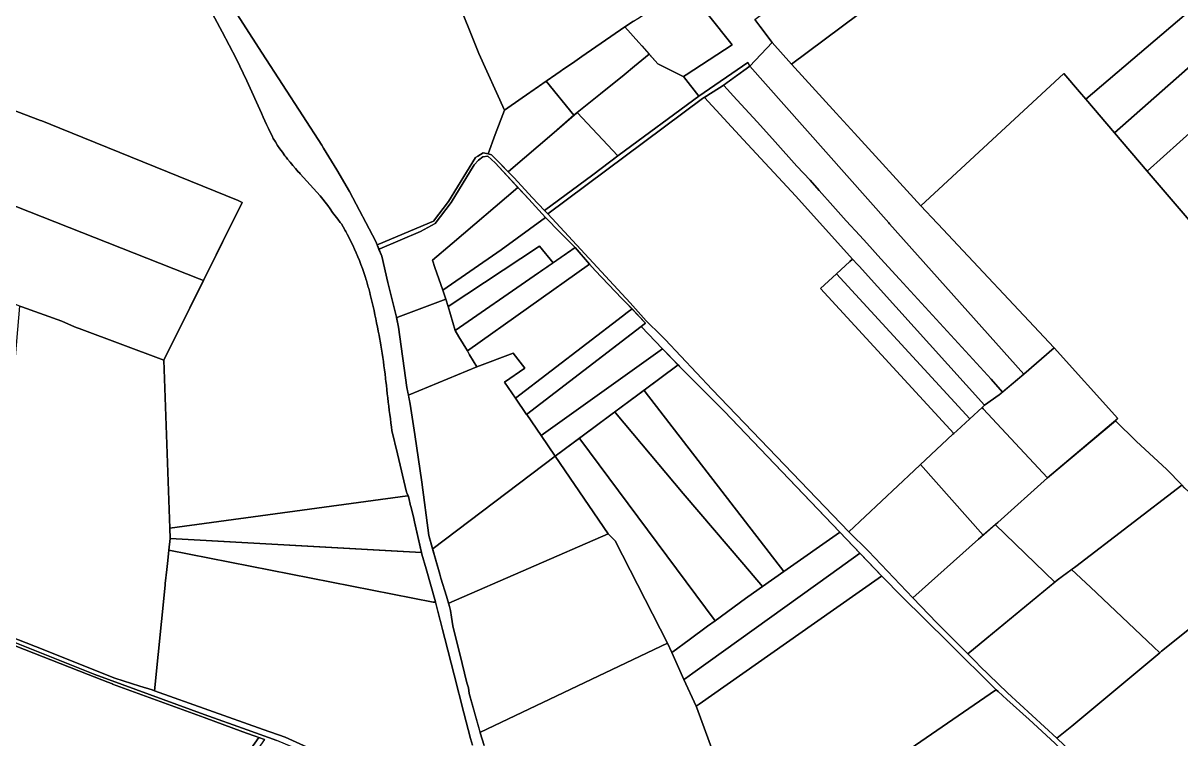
# Model space of a CAD drawing. Header units: metres. Extents: x 3 to 1005126, y 39 to 4383651.
# Drawn here: x 491045 to 491876, y 4368508 to 4369021 of the extents above; entities that cross this region are included whole.
import ezdxf

# ---------------------------------------------------------------- set-up
doc = ezdxf.new("R2010")
doc.units = ezdxf.units.M
doc.header["$MEASUREMENT"] = 0
doc.layers.add('TM_Llucmajor', color=7, linetype='Continuous')

msp = doc.modelspace()

# ---------------------------------------------------------------- linework, layer by layer
at = {"layer": 'TM_Llucmajor', "linetype": 'Continuous', "flags": 128}
for points in [[(491340.04, 4369079.14), (491371.75, 4369000.5), (491372.23, 4368999.3), (491390.56, 4368958.55), (491383.99, 4368941.1), (491378.8, 4368927.33), (491375.39, 4368928.08), (491371.43, 4368925.69), (491369.74, 4368924.67), (491350.34, 4368893.08), (491339.71, 4368879.04), (491300.42, 4368862.47), (491299.32, 4368861.99), (491299.32, 4368861.99), (491298.36, 4368864.38), (491279.5, 4368900.21), (491270.46, 4368915.92), (491260.89, 4368931.36), (491259.61, 4368933.5), (491245.91, 4368954.49), (491231.31, 4368977.06), (491216.88, 4368999.52), (491203.03, 4369020.94), (491189.7, 4369041.73)], [(491482.98, 4369022.28), (491476.76, 4369018.24), (491446.01, 4368997.01), (491439.33, 4368992.39), (491433.19, 4368988.15), (491430.42, 4368986.24), (491403.27, 4368967.49), (491390.56, 4368958.55), (491372.23, 4368999.3), (491371.75, 4369000.5), (491340.04, 4369079.14)], [(491933.97, 4369074.4), (491807.28, 4368966.5), (491802.8, 4368971.74), (491791.52, 4368984.96), (491689.09, 4368889.98), (491641.48, 4368942.14), (491628.37, 4368956.5), (491596.28, 4368991.66), (491656.28, 4369036.22)], [(491570.08, 4369023.65), (491573.64, 4369018.88), (491582.44, 4369007.09), (491566.52, 4368990.07), (491564.99, 4368992.87), (491529.98, 4368968.68), (491518.99, 4368982.7), (491520.89, 4368983.94), (491553.9, 4369005.47), (491520.86, 4369046.91)], [(491189.7, 4369041.73), (491203.03, 4369020.94), (491216.88, 4368999.52), (491231.31, 4368977.06), (491245.91, 4368954.49), (491259.61, 4368933.5), (491260.89, 4368931.36), (491270.46, 4368915.92), (491279.5, 4368900.21), (491298.36, 4368864.38), (491302.54, 4368853.98), (491306.88, 4368835.14), (491313.11, 4368810.3), (491314.47, 4368803.14), (491320.47, 4368759.75), (491322.99, 4368747.79), (491326.24, 4368726.18), (491331.22, 4368692.03), (491336.27, 4368653.64), (491344.22, 4368626.13), (491345.01, 4368623.23), (491348.89, 4368610.26), (491351.15, 4368602.79), (491351.89, 4368599.92), (491352.48, 4368595.13), (491353.52, 4368589.1), (491360.28, 4368562.02), (491363.68, 4368548.28), (491364.66, 4368544.62), (491365.34, 4368540.43), (491373.25, 4368512.41), (491376.08, 4368503.17)], [(491177.59, 4369034.25), (491188.25, 4369014.78), (491198.17, 4368995.67), (491205.88, 4368979.59), (491216.28, 4368956.4), (491217.51, 4368953.66), (491218.76, 4368950.93), (491220.02, 4368948.21), (491221.29, 4368945.5), (491222.58, 4368942.79), (491223.88, 4368940.08), (491224.69, 4368938.4), (491226.27, 4368935.84), (491227.89, 4368933.32), (491229.57, 4368930.83), (491231.3, 4368928.38), (491233.08, 4368925.97), (491233.99, 4368924.79), (491234.91, 4368923.59), (491236.79, 4368921.26), (491238.72, 4368918.96), (491240.7, 4368916.7), (491242.72, 4368914.49), (491243.55, 4368913.6), (491244.12, 4368912.99), (491258.35, 4368897.08), (491263.95, 4368890.31), (491265.62, 4368887.81), (491267.35, 4368885.36), (491269.14, 4368882.95), (491270.98, 4368880.58), (491271.02, 4368880.53), (491272.85, 4368878.15), (491273.61, 4368877.1), (491274.81, 4368875.06), (491276.29, 4368872.45), (491276.72, 4368871.66), (491277.73, 4368869.81), (491279.12, 4368867.16), (491280.47, 4368864.48), (491281.78, 4368861.78), (491283.05, 4368859.06), (491284.27, 4368856.32), (491285.44, 4368853.56), (491286.57, 4368850.78), (491287.66, 4368847.98), (491288.7, 4368845.17), (491289.69, 4368842.34), (491290.64, 4368839.49), (491291.42, 4368837.01), (491291.54, 4368836.63), (491292.4, 4368833.75), (491292.94, 4368831.81), (491293.2, 4368830.86), (491293.97, 4368827.96), (491294.31, 4368826.59), (491295.02, 4368823.67), (491295.71, 4368820.75), (491296.38, 4368817.83), (491297.04, 4368814.9), (491297.68, 4368811.97), (491298.3, 4368809.04), (491298.91, 4368806.1), (491299.5, 4368803.16), (491299.74, 4368801.89), (491300.07, 4368800.21), (491300.62, 4368797.26), (491301.16, 4368794.31), (491301.36, 4368793.2), (491301.87, 4368790.24), (491302.36, 4368787.28), (491302.84, 4368784.32), (491303.29, 4368781.35), (491303.73, 4368778.39), (491304.15, 4368775.42), (491304.54, 4368772.44), (491304.92, 4368769.47), (491305.28, 4368766.49), (491305.36, 4368765.78), (491305.53, 4368764.26), (491305.87, 4368761.28), (491306.21, 4368758.3), (491306.56, 4368755.32), (491306.91, 4368752.34), (491307.27, 4368749.36), (491307.64, 4368746.38), (491308, 4368743.41), (491308.38, 4368740.43), (491308.76, 4368737.46), (491309.15, 4368734.48), (491309.54, 4368731.51), (491309.87, 4368729.06), (491313.84, 4368712.37), (491320.35, 4368684.93), (491320.61, 4368684.29), (491320.61, 4368684.29), (491321.42, 4368682.31), (491321.14, 4368682.29), (491150.57, 4368659.13), (491146.39, 4368779.33), (491202.5, 4368892.53), (491199.66, 4368893.76), (491071.8, 4368945.59), (491058.73, 4368950.89), (491057.8, 4368951.28), (490952.76, 4368991.11)], [(491367.71, 4368503.46), (491366.29, 4368508.24), (491361.44, 4368526.64), (491354.46, 4368553.82), (491347.7, 4368580.02), (491341.03, 4368606.1), (491334.46, 4368629.98), (491331.33, 4368640.47), (491326.16, 4368663.64), (491325.59, 4368665.87), (491323.31, 4368674.74), (491323.25, 4368674.95), (491322.1, 4368680.65), (491320.61, 4368684.29), (491320.35, 4368684.93), (491313.84, 4368712.37), (491309.87, 4368729.06), (491309.54, 4368731.51), (491309.15, 4368734.48), (491308.76, 4368737.46), (491308.38, 4368740.43), (491308, 4368743.41), (491307.64, 4368746.38), (491307.27, 4368749.36), (491306.91, 4368752.34), (491306.56, 4368755.32), (491306.21, 4368758.3), (491305.87, 4368761.28), (491305.53, 4368764.26), (491305.36, 4368765.78), (491305.28, 4368766.49), (491304.92, 4368769.47), (491304.54, 4368772.44), (491304.15, 4368775.42), (491303.73, 4368778.39), (491303.29, 4368781.35), (491302.84, 4368784.32), (491302.36, 4368787.28), (491301.87, 4368790.24), (491301.36, 4368793.2), (491301.16, 4368794.31), (491300.62, 4368797.26), (491300.07, 4368800.21), (491299.74, 4368801.89), (491299.5, 4368803.16), (491298.91, 4368806.1), (491298.3, 4368809.04), (491297.68, 4368811.97), (491297.04, 4368814.9), (491296.38, 4368817.83), (491295.71, 4368820.75), (491295.02, 4368823.67), (491294.31, 4368826.59), (491293.97, 4368827.96), (491293.2, 4368830.86), (491292.94, 4368831.81), (491292.4, 4368833.75), (491291.54, 4368836.63), (491291.42, 4368837.01), (491290.64, 4368839.49), (491289.69, 4368842.34), (491288.7, 4368845.17), (491287.66, 4368847.98), (491286.57, 4368850.78), (491285.44, 4368853.56), (491284.27, 4368856.32), (491283.05, 4368859.06), (491281.78, 4368861.78), (491280.47, 4368864.48), (491279.12, 4368867.16), (491277.73, 4368869.81), (491276.72, 4368871.66), (491276.29, 4368872.45), (491274.81, 4368875.06), (491273.61, 4368877.1), (491272.85, 4368878.15), (491271.02, 4368880.53), (491270.98, 4368880.58), (491269.14, 4368882.95), (491267.35, 4368885.36), (491265.62, 4368887.81), (491263.95, 4368890.31), (491258.35, 4368897.08), (491244.12, 4368912.99), (491243.55, 4368913.6), (491242.72, 4368914.49), (491240.7, 4368916.7), (491238.72, 4368918.96), (491236.79, 4368921.26), (491234.91, 4368923.59), (491233.99, 4368924.79), (491233.08, 4368925.97), (491231.3, 4368928.38), (491229.57, 4368930.83), (491227.89, 4368933.32), (491226.27, 4368935.84), (491224.69, 4368938.4), (491223.88, 4368940.08), (491222.58, 4368942.79), (491221.29, 4368945.5), (491220.02, 4368948.21), (491218.76, 4368950.93), (491217.51, 4368953.66), (491216.28, 4368956.4), (491205.88, 4368979.59), (491198.17, 4368995.67), (491188.25, 4369014.78), (491177.59, 4369034.25)], [(491875.9, 4368690.21), (491865.45, 4368701.1), (491865.45, 4368701.1), (491843.47, 4368721.38), (491828.56, 4368736.02), (491830.45, 4368737.61), (491784.66, 4368788.18), (491701.24, 4368877.04), (491700.82, 4368877.49), (491689.09, 4368889.98), (491791.52, 4368984.96), (491802.8, 4368971.74), (491807.28, 4368966.5), (491827.97, 4368942.28), (491851.32, 4368914.95), (491887.18, 4368872.95)], [(491785.13, 4368504.93), (491766.68, 4368521.85), (491750.87, 4368536.33), (491744.5, 4368541.92), (491743.16, 4368543.24), (491708.99, 4368577.01), (491675.5, 4368610.09), (491661.58, 4368624.19), (491548.17, 4368742.81), (491516.14, 4368774.96), (491503.96, 4368787.62), (491488.61, 4368803.58), (491491.69, 4368805.95), (491491.04, 4368806.67), (491477.89, 4368820.59), (491474.82, 4368823.53), (491455.55, 4368843.61), (491451.59, 4368848.14), (491441.17, 4368860.09), (491430.48, 4368870.95), (491420.04, 4368881.62), (491408.01, 4368894.72), (491383.88, 4368920.85), (491378.52, 4368925.51), (491375.01, 4368925.13), (491371.95, 4368922.77), (491368.82, 4368919.51), (491352.42, 4368892.46), (491340.86, 4368877.38), (491330.25, 4368871.69), (491301.25, 4368859.13), (491300.59, 4368858.84), (491299.32, 4368861.99), (491300.42, 4368862.47), (491300.42, 4368862.47), (491339.71, 4368879.04), (491350.34, 4368893.08), (491369.74, 4368924.67), (491371.43, 4368925.69), (491375.39, 4368928.08), (491378.8, 4368927.33), (491381.2, 4368926.47), (491383.88, 4368923.98), (491397.61, 4368910.07), (491410.44, 4368896.09), (491419.37, 4368886.64), (491421.54, 4368884.34), (491480.61, 4368820.62), (491492.12, 4368807.63), (491502.94, 4368797.15), (491505.67, 4368794.31), (491539.36, 4368758.36), (491637.52, 4368656.36), (491651.53, 4368642.45), (491683.43, 4368609.19), (491700.57, 4368591.26), (491722.37, 4368569.33), (491723.45, 4368568.25), (491729, 4368562.67), (491731.22, 4368560.44), (491751.12, 4368541), (491786.68, 4368508.54), (491791.92, 4368503.5)], [(491254.26, 4368499.63), (491233.22, 4368509.3), (491217.59, 4368514.74), (491139.64, 4368542.5), (491147.23, 4368618.26), (491147.34, 4368619.25), (491148.46, 4368629.38), (491149.17, 4368635.76), (491150, 4368643.29), (491339.53, 4368606.09), (491340.4, 4368605.92), (491340.4, 4368605.92), (491341.11, 4368605.78), (491347.7, 4368580.02), (491354.46, 4368553.82), (491361.44, 4368526.64), (491366.29, 4368508.24), (491367.71, 4368503.46)], [(491022.92, 4368586.5), (491054.32, 4368574.23), (491111.1, 4368551.59), (491129.17, 4368545.83), (491137.95, 4368543.03), (491139.64, 4368542.5), (491217.59, 4368514.74), (491233.22, 4368509.3), (491254.26, 4368499.63), (491342.52, 4368455.55), (491390.08, 4368434.8), (491393.4, 4368433.45), (491395.01, 4368431.27), (491396.78, 4368429.03), (491396.78, 4368429.03), (491342.38, 4368451.93), (491305.41, 4368470.11), (491251.72, 4368496.65), (491227.33, 4368506.77), (491206.08, 4368514.52), (491175.17, 4368525.56), (491096.82, 4368554.15), (490980.74, 4368600.46)], [(490980.74, 4368600.46), (491096.82, 4368554.15), (491175.17, 4368525.56), (491206.08, 4368514.52), (491227.33, 4368506.77)], [(491033.12, 4368577.27), (491092.11, 4368554.18), (491106.28, 4368548.62), (491109.4, 4368547.4), (491109.6, 4368547.31), (491175.21, 4368523.24), (491202.98, 4368513.12), (491210.4, 4368510.42), (491211.78, 4368509.91), (491214.54, 4368508.89), (491189.03, 4368473.12), (491146.88, 4368413.94), (491131.89, 4368395.39), (491125.68, 4368387.7), (491125, 4368386.93), (491107.43, 4368366.78), (491088.73, 4368347.45), (491045.98, 4368300.15), (491044.9, 4368298.96)], [(491218.6, 4368507.51), (491214.54, 4368508.89), (491211.78, 4368509.91), (491210.4, 4368510.42), (491202.98, 4368513.12), (491175.21, 4368523.24), (491109.6, 4368547.31), (491109.4, 4368547.4), (491106.28, 4368548.62), (491092.11, 4368554.18), (491033.12, 4368577.27)], [(491376.08, 4368503.17), (491373.25, 4368512.41), (491373.17, 4368512.71), (491373.49, 4368512.85), (491507.43, 4368576.59), (491510.52, 4368569.8), (491519.25, 4368550.59), (491528.01, 4368531.33), (491528.47, 4368530.32), (491542.66, 4368491.88)], [(491044.9, 4368298.96), (491045.98, 4368300.15), (491088.73, 4368347.45), (491107.43, 4368366.78), (491125, 4368386.93), (491125.68, 4368387.7), (491131.89, 4368395.39), (491146.88, 4368413.94), (491189.03, 4368473.12), (491214.54, 4368508.89), (491218.6, 4368507.51), (491191.2, 4368469.1), (491165.21, 4368431.82), (491149.6, 4368409.46), (491135.96, 4368393.14), (491110.25, 4368364.16), (491072.96, 4368324.71), (491043.99, 4368291.56)]]:
    msp.add_lwpolyline(points, dxfattribs=at)
for points in [[(491573.64, 4369018.88), (491570.08, 4369023.65), (491633.51, 4369071.14), (491656.28, 4369036.22), (491596.28, 4368991.66), (491582.44, 4369007.09), (491573.64, 4369018.88)], [(491827.97, 4368942.28), (491807.28, 4368966.5), (491933.97, 4369074.4), (491944.51, 4369045.33), (491827.97, 4368942.28)], [(491486.87, 4369007.04), (491476.76, 4369018.24), (491482.98, 4369022.28), (491486.15, 4369024.34), (491520.86, 4369046.91), (491553.9, 4369005.47), (491520.89, 4368983.94), (491518.99, 4368982.7), (491518.3, 4368983.03), (491500.5, 4368991.91), (491489.03, 4369004.63), (491486.87, 4369007.04)], [(491851.32, 4368914.95), (491827.97, 4368942.28), (491944.51, 4369045.33), (491957.26, 4369010.13), (491933.25, 4368988.57), (491851.32, 4368914.95)], [(491440.39, 4368954.91), (491420.4, 4368979.33), (491430.42, 4368986.24), (491433.19, 4368988.15), (491439.33, 4368992.39), (491446.01, 4368997.01), (491476.76, 4369018.24), (491486.87, 4369007.04), (491489.03, 4369004.63), (491494.41, 4368998.68), (491483.82, 4368990.12), (491476.27, 4368984.02), (491442.56, 4368956.78), (491440.39, 4368954.91)], [(491566.52, 4368990.07), (491582.44, 4369007.09), (491596.28, 4368991.66), (491628.37, 4368956.5), (491641.48, 4368942.14), (491689.09, 4368889.98), (491700.82, 4368877.49), (491701.24, 4368877.04), (491784.66, 4368788.18), (491762.96, 4368769.33), (491666.73, 4368877.19), (491666.21, 4368877.78), (491590.88, 4368962.63), (491566.52, 4368990.07)], [(491887.18, 4368872.95), (491851.32, 4368914.95), (491933.25, 4368988.57), (491957.26, 4369010.13), (491965.49, 4368992.17), (491966.89, 4368989.11), (491975.22, 4368963.52), (491887.18, 4368872.95)], [(491471.77, 4368925.85), (491442.78, 4368956.96), (491476.27, 4368984.02), (491483.82, 4368990.12), (491494.41, 4368998.68), (491500.5, 4368991.91), (491518.3, 4368983.03), (491518.99, 4368982.7), (491529.98, 4368968.68), (491472.71, 4368926.55), (491471.77, 4368925.85)], [(491199.66, 4368893.76), (491202.5, 4368892.53), (491174.69, 4368836.42), (491171.69, 4368837.67), (491012.17, 4368900.44), (490946.59, 4368926.25), (490946.7, 4368927.67), (490952.76, 4368991.11), (491057.8, 4368951.28), (491058.73, 4368950.89), (491071.8, 4368945.59), (491199.66, 4368893.76)], [(491421.54, 4368884.34), (491419.37, 4368886.64), (491453.84, 4368912.32), (491472.71, 4368926.55), (491529.98, 4368968.68), (491564.99, 4368992.87), (491566.52, 4368990.07), (491547.26, 4368976.29), (491535.63, 4368968.9), (491532.55, 4368966.84), (491421.54, 4368884.34)], [(491650.48, 4368863.17), (491645.31, 4368868.84), (491635.67, 4368879.35), (491626, 4368890.14), (491616.12, 4368901.06), (491609.65, 4368908.31), (491600.13, 4368918.4), (491584.62, 4368935.98), (491578.35, 4368942.88), (491571.76, 4368950.27), (491554.54, 4368968.89), (491550.45, 4368973.41), (491547.71, 4368976.61), (491566.52, 4368990.07), (491590.88, 4368962.63), (491666.21, 4368877.78), (491666.73, 4368877.19), (491762.96, 4368769.33), (491747.57, 4368756.5), (491739.41, 4368765.74), (491673.77, 4368837.58), (491660.53, 4368852.14), (491650.48, 4368863.17)], [(491403.27, 4368967.49), (491420.4, 4368979.33), (491440.39, 4368954.91), (491426.09, 4368942.61), (491393.5, 4368914.57), (491393.32, 4368914.42), (491383.88, 4368923.98), (491381.2, 4368926.47), (491378.8, 4368927.33), (491383.99, 4368941.1), (491390.56, 4368958.55), (491403.27, 4368967.49)], [(491547.26, 4368976.29), (491547.71, 4368976.61), (491550.45, 4368973.41), (491554.54, 4368968.89), (491571.76, 4368950.27), (491578.35, 4368942.88), (491584.62, 4368935.98), (491600.13, 4368918.4), (491609.65, 4368908.31), (491616.12, 4368901.06), (491626, 4368890.14), (491635.67, 4368879.35), (491645.31, 4368868.84), (491650.48, 4368863.17), (491660.53, 4368852.14), (491673.77, 4368837.58), (491739.41, 4368765.74), (491747.57, 4368756.5), (491745.26, 4368754.58), (491734.86, 4368747.1), (491644.8, 4368846.67), (491643.67, 4368847.92), (491640.12, 4368851.85), (491599.37, 4368896.9), (491561.81, 4368937.56), (491533.92, 4368967.75), (491535.63, 4368968.9), (491547.26, 4368976.29)], [(491712.01, 4368726.32), (491692.46, 4368707.94), (491684.39, 4368700.32), (491637.52, 4368656.36), (491539.36, 4368758.36), (491505.67, 4368794.31), (491502.94, 4368797.15), (491492.12, 4368807.63), (491480.61, 4368820.62), (491421.54, 4368884.34), (491532.55, 4368966.84), (491533.92, 4368967.75), (491561.81, 4368937.56), (491599.37, 4368896.9), (491640.12, 4368851.85), (491638.23, 4368850.11), (491628.55, 4368841.22), (491617.11, 4368830.72), (491712.76, 4368726.95), (491712.01, 4368726.32)], [(491426.09, 4368942.61), (491442.56, 4368956.78), (491442.78, 4368956.96), (491471.77, 4368925.85), (491453.84, 4368912.32), (491419.37, 4368886.64), (491410.44, 4368896.09), (491397.61, 4368910.07), (491393.32, 4368914.42), (491393.5, 4368914.57), (491426.09, 4368942.61)], [(491171.69, 4368837.67), (491174.69, 4368836.42), (491146.39, 4368779.33), (491085.55, 4368802.11), (491084.12, 4368802.64), (491082.37, 4368803.4), (491073.3, 4368807.36), (491044.48, 4368817.55), (491043.11, 4368818.03), (490940.92, 4368857.1), (490946.59, 4368926.25), (491012.17, 4368900.44), (491171.69, 4368837.67)], [(491313.17, 4368809.98), (491313.11, 4368810.3), (491306.88, 4368835.14), (491302.54, 4368853.98), (491300.59, 4368858.84), (491301.25, 4368859.13), (491330.25, 4368871.69), (491340.86, 4368877.38), (491352.42, 4368892.46), (491368.82, 4368919.51), (491371.95, 4368922.77), (491375.01, 4368925.13), (491378.52, 4368925.51), (491383.88, 4368920.85), (491400.2, 4368903.18), (491352.94, 4368863.11), (491338.9, 4368851.2), (491340.72, 4368845.92), (491346.36, 4368829.51), (491348.58, 4368823.06), (491323.72, 4368813.81), (491314, 4368810.2), (491313.17, 4368809.98)], [(491352.94, 4368863.11), (491400.2, 4368903.18), (491408.01, 4368894.72), (491420.04, 4368881.62), (491388.18, 4368858.5), (491346.36, 4368829.51), (491340.72, 4368845.92), (491338.9, 4368851.2), (491352.94, 4368863.11)], [(491348.58, 4368823.06), (491346.36, 4368829.51), (491388.18, 4368858.5), (491420.04, 4368881.62), (491430.48, 4368870.95), (491441.17, 4368860.09), (491425.43, 4368849.23), (491415.73, 4368861.22), (491350.08, 4368817.92), (491348.58, 4368823.06)], [(491355.12, 4368800.73), (491350.08, 4368817.92), (491415.73, 4368861.22), (491425.43, 4368849.23), (491411.74, 4368839.79), (491355.12, 4368800.73)], [(491357.93, 4368796.06), (491355.12, 4368800.73), (491411.74, 4368839.79), (491441.17, 4368860.09), (491451.59, 4368848.14), (491363.97, 4368786.02), (491357.93, 4368796.06)], [(491390.49, 4368763.59), (491405.05, 4368773.6), (491396.73, 4368784.48), (491370.63, 4368774.65), (491365.59, 4368783.32), (491363.97, 4368786.02), (491451.59, 4368848.14), (491455.55, 4368843.61), (491474.82, 4368823.53), (491477.89, 4368820.59), (491482.01, 4368816.23), (491478.54, 4368813.57), (491475.25, 4368811.05), (491398.36, 4368752.19), (491390.49, 4368763.59)], [(491638.23, 4368850.11), (491640.12, 4368851.85), (491643.67, 4368847.92), (491644.8, 4368846.67), (491734.86, 4368747.1), (491733.02, 4368745.4), (491724.28, 4368737.37), (491628.55, 4368841.22), (491638.23, 4368850.11)], [(491714.83, 4368728.7), (491712.84, 4368726.87), (491712.76, 4368726.95), (491617.11, 4368830.72), (491628.55, 4368841.22), (491724.28, 4368737.37), (491714.83, 4368728.7)], [(491314, 4368810.2), (491323.72, 4368813.81), (491348.58, 4368823.06), (491350.08, 4368817.92), (491355.12, 4368800.73), (491357.93, 4368796.06), (491363.97, 4368786.02), (491365.59, 4368783.32), (491370.63, 4368774.65), (491322.18, 4368754.47), (491321.63, 4368754.23), (491320.47, 4368759.75), (491314.47, 4368803.14), (491313.17, 4368809.98), (491314, 4368810.2)], [(491073.3, 4368807.36), (491082.37, 4368803.4), (491084.12, 4368802.64), (491085.55, 4368802.11), (491146.39, 4368779.33), (491150.57, 4368659.13), (491150.97, 4368651.64), (491150, 4368643.29), (491149.17, 4368635.76), (491148.46, 4368629.38), (491147.34, 4368619.25), (491147.23, 4368618.26), (491139.64, 4368542.5), (491137.95, 4368543.03), (491129.17, 4368545.83), (491111.1, 4368551.59), (491054.32, 4368574.23), (491022.92, 4368586.5), (491043.11, 4368818.03), (491044.48, 4368817.55), (491073.3, 4368807.36)], [(491406.44, 4368740.48), (491398.36, 4368752.19), (491475.25, 4368811.05), (491478.54, 4368813.57), (491482.01, 4368816.23), (491491.04, 4368806.67), (491491.69, 4368805.95), (491406.44, 4368740.48)], [(491416.76, 4368725.54), (491406.51, 4368740.39), (491406.44, 4368740.48), (491488.61, 4368803.58), (491503.96, 4368787.62), (491416.76, 4368725.54)], [(491427.02, 4368710.67), (491416.76, 4368725.54), (491503.96, 4368787.62), (491515.1, 4368776.05), (491501.97, 4368766.3), (491427.02, 4368710.67)], [(491745.26, 4368754.58), (491762.96, 4368769.33), (491784.66, 4368788.18), (491830.45, 4368737.61), (491779.82, 4368695.01), (491733.71, 4368744.63), (491733.02, 4368745.4), (491734.86, 4368747.1), (491745.26, 4368754.58)], [(491339.02, 4368644.14), (491336.27, 4368653.64), (491331.22, 4368692.03), (491326.24, 4368726.18), (491322.99, 4368747.79), (491321.63, 4368754.23), (491322.18, 4368754.47), (491370.63, 4368774.65), (491396.73, 4368784.48), (491405.05, 4368773.6), (491390.49, 4368763.59), (491398.36, 4368752.19), (491406.44, 4368740.48), (491406.51, 4368740.39), (491416.76, 4368725.54), (491427.02, 4368710.67), (491339.46, 4368644.48), (491339.02, 4368644.14)], [(491630.75, 4368655.86), (491590.76, 4368627.84), (491491.47, 4368756.8), (491490.63, 4368757.89), (491501.97, 4368766.3), (491515.1, 4368776.05), (491516.14, 4368774.96), (491548.17, 4368742.81), (491631.08, 4368656.09), (491630.75, 4368655.86)], [(491491.47, 4368756.8), (491590.76, 4368627.84), (491575.59, 4368617.21), (491562.18, 4368632.91), (491518.72, 4368683.75), (491482.49, 4368726.93), (491470.14, 4368741.64), (491469.61, 4368742.28), (491490.63, 4368757.89), (491491.47, 4368756.8)], [(491714.83, 4368728.7), (491724.28, 4368737.37), (491733.02, 4368745.4), (491733.71, 4368744.63), (491779.82, 4368695.01), (491744.32, 4368663.1), (491733.76, 4368654.05), (491688.91, 4368704.58), (491692.46, 4368707.94), (491712.01, 4368726.32), (491712.76, 4368726.95), (491712.84, 4368726.87), (491714.83, 4368728.7)], [(491470.14, 4368741.64), (491482.49, 4368726.93), (491518.72, 4368683.75), (491562.18, 4368632.91), (491575.59, 4368617.21), (491565.11, 4368609.87), (491563.42, 4368608.69), (491541.62, 4368592.66), (491444.64, 4368723.1), (491444.33, 4368723.52), (491469.61, 4368742.28), (491470.14, 4368741.64)], [(491865.45, 4368701.1), (491875.9, 4368690.21), (491876.25, 4368689.83), (491800.13, 4368631.61), (491786.91, 4368621.8), (491785.25, 4368620.42), (491756.68, 4368647.88), (491742.49, 4368661.53), (491744.32, 4368663.1), (491779.82, 4368695.01), (491828.56, 4368736.02), (491843.47, 4368721.38), (491865.45, 4368701.1)], [(491511.28, 4368570.36), (491510.52, 4368569.8), (491507.43, 4368576.59), (491469.85, 4368650.03), (491464.93, 4368655.02), (491427.02, 4368710.67), (491444.33, 4368723.52), (491444.64, 4368723.1), (491541.62, 4368592.66), (491536.25, 4368588.71), (491523.07, 4368579.02), (491511.28, 4368570.36)], [(491427.02, 4368710.67), (491464.93, 4368655.02), (491350.64, 4368605.29), (491350.42, 4368605.2), (491348.89, 4368610.26), (491345.01, 4368623.23), (491344.22, 4368626.13), (491339.02, 4368644.14), (491339.46, 4368644.48), (491427.02, 4368710.67)], [(491684.39, 4368700.32), (491688.91, 4368704.58), (491733.76, 4368654.05), (491730.44, 4368651.21), (491683.43, 4368609.19), (491651.53, 4368642.45), (491637.52, 4368656.36), (491684.39, 4368700.32)], [(491800.13, 4368631.61), (491876.25, 4368689.83), (491877.96, 4368688), (491878.3, 4368687.64), (491938.52, 4368632.26), (491861.66, 4368570.83), (491860.34, 4368569.73), (491855.98, 4368573.86), (491810.68, 4368616.72), (491797.23, 4368629.45), (491800.13, 4368631.61)], [(491325.59, 4368665.87), (491326.16, 4368663.64), (491331.08, 4368641.58), (491330.98, 4368641.59), (491150.97, 4368651.64), (491150.57, 4368659.13), (491321.14, 4368682.29), (491321.42, 4368682.31), (491322.1, 4368680.65), (491323.25, 4368674.95), (491323.31, 4368674.74), (491325.59, 4368665.87)], [(491350.64, 4368605.29), (491464.93, 4368655.02), (491469.85, 4368650.03), (491507.43, 4368576.59), (491373.49, 4368512.85), (491373.17, 4368512.71), (491365.34, 4368540.43), (491364.66, 4368544.62), (491363.68, 4368548.28), (491360.28, 4368562.02), (491353.52, 4368589.1), (491352.48, 4368595.13), (491351.89, 4368599.92), (491351.15, 4368602.79), (491350.42, 4368605.2), (491350.64, 4368605.29)], [(491645.21, 4368640.84), (491624.6, 4368626.08), (491525.62, 4368555.16), (491520.28, 4368551.33), (491519.25, 4368550.59), (491510.52, 4368569.8), (491511.28, 4368570.36), (491523.07, 4368579.02), (491536.25, 4368588.71), (491541.62, 4368592.66), (491563.42, 4368608.69), (491565.11, 4368609.87), (491575.59, 4368617.21), (491590.76, 4368627.84), (491630.75, 4368655.86), (491631.08, 4368656.09), (491645.47, 4368641.04), (491645.21, 4368640.84)], [(491785.25, 4368620.42), (491722.81, 4368568.89), (491722.37, 4368569.33), (491700.57, 4368591.26), (491683.43, 4368609.19), (491730.44, 4368651.21), (491742.49, 4368661.53), (491756.68, 4368647.88), (491785.25, 4368620.42)], [(491331.08, 4368641.58), (491331.33, 4368640.47), (491334.46, 4368629.98), (491341.03, 4368606.1), (491341.11, 4368605.78), (491340.4, 4368605.92), (491339.53, 4368606.09), (491150, 4368643.29), (491150.97, 4368651.64), (491317.87, 4368642.32), (491326.84, 4368641.82), (491330.98, 4368641.59), (491331.08, 4368641.58)], [(491660.79, 4368624.65), (491612.94, 4368591.02), (491530.09, 4368532.79), (491528.01, 4368531.33), (491519.25, 4368550.59), (491520.28, 4368551.33), (491525.62, 4368555.16), (491624.6, 4368626.08), (491645.21, 4368640.84), (491645.47, 4368641.04), (491661, 4368624.8), (491660.79, 4368624.65)], [(491797.46, 4368517.11), (491786.68, 4368508.54), (491751.12, 4368541), (491731.22, 4368560.44), (491729, 4368562.67), (491723.45, 4368568.25), (491722.81, 4368568.89), (491786.91, 4368621.8), (491797.23, 4368629.45), (491810.68, 4368616.72), (491855.98, 4368573.86), (491860.34, 4368569.73), (491797.46, 4368517.11)], [(491797.46, 4368517.11), (491860.34, 4368569.73), (491861.66, 4368570.83), (491938.52, 4368632.26), (491955.25, 4368613.81), (491961.38, 4368606.98), (491978.35, 4368588.07), (491983.94, 4368581.84), (491953.99, 4368554.12), (491844.04, 4368453.71), (491818.3, 4368478.3), (491791.92, 4368503.5), (491786.68, 4368508.54), (491797.46, 4368517.11)], [(491708.99, 4368577.01), (491743.16, 4368543.24), (491742.66, 4368542.9), (491581.33, 4368432.06), (491579.54, 4368430.83), (491543.74, 4368488.96), (491542.66, 4368491.88), (491528.47, 4368530.32), (491528.01, 4368531.33), (491530.09, 4368532.79), (491612.94, 4368591.02), (491660.79, 4368624.65), (491661, 4368624.8), (491661.58, 4368624.19), (491675.5, 4368610.09), (491708.99, 4368577.01)], [(491596.68, 4368338.4), (491597.22, 4368337.35), (491594.48, 4368338.68), (491578.85, 4368346.63), (491574.47, 4368348.87), (491558.15, 4368357.01), (491541.57, 4368365.76), (491511.48, 4368382.21), (491511.02, 4368382.45), (491509.89, 4368382.91), (491509.99, 4368382.99), (491581.33, 4368432.06), (491742.66, 4368542.9), (491743.16, 4368543.24), (491744.5, 4368541.92), (491750.87, 4368536.33), (491766.68, 4368521.85), (491785.13, 4368504.93), (491840.58, 4368450), (491698.67, 4368296.55), (491596.68, 4368338.4)]]:
    msp.add_lwpolyline(points, close=True, dxfattribs=at)

doc.saveas('drawing.dxf')
